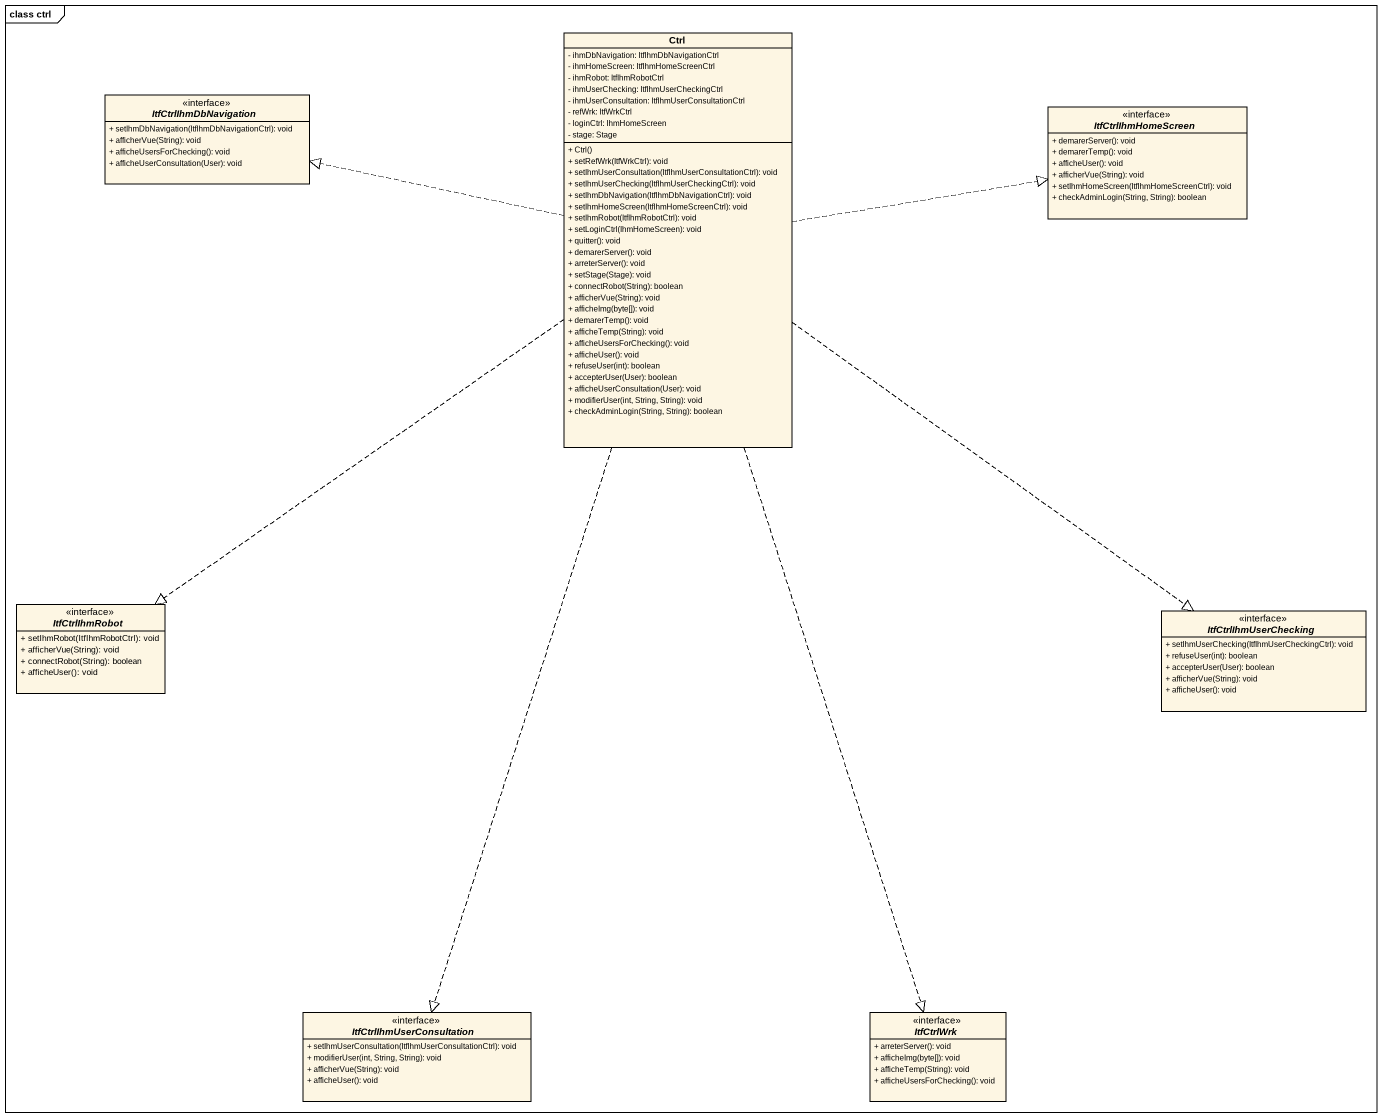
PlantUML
@startuml
mainframe class ctrl
hide circle
hide empty members
skinparam classAttributeIconSize 0
class Ctrl {
  - ihmDbNavigation: ItfIhmDbNavigationCtrl
  - ihmHomeScreen: ItfIhmHomeScreenCtrl
  - ihmRobot: ItfIhmRobotCtrl
  - ihmUserChecking: ItfIhmUserCheckingCtrl
  - ihmUserConsultation: ItfIhmUserConsultationCtrl
  - refWrk: ItfWrkCtrl
  - loginCtrl: IhmHomeScreen
  - stage: Stage
  + Ctrl()
  + setRefWrk(ItfWrkCtrl): void
  + setIhmUserConsultation(ItfIhmUserConsultationCtrl): void
  + setIhmUserChecking(ItfIhmUserCheckingCtrl): void
  + setIhmDbNavigation(ItfIhmDbNavigationCtrl): void
  + setIhmHomeScreen(ItfIhmHomeScreenCtrl): void
  + setIhmRobot(ItfIhmRobotCtrl): void
  + setLoginCtrl(IhmHomeScreen): void
  + quitter(): void
  + demarerServer(): void
  + arreterServer(): void
  + setStage(Stage): void
  + connectRobot(String): boolean
  + afficherVue(String): void
  + afficheImg(byte[]): void
  + demarerTemp(): void
  + afficheTemp(String): void
  + afficheUsersForChecking(): void
  + afficheUser(): void
  + refuseUser(int): boolean
  + accepterUser(User): boolean
  + afficheUserConsultation(User): void
  + modifierUser(int, String, String): void
  + checkAdminLogin(String, String): boolean
}
interface ItfCtrlIhmDbNavigation {
  + setIhmDbNavigation(ItfIhmDbNavigationCtrl): void
  + afficherVue(String): void
  + afficheUsersForChecking(): void
  + afficheUserConsultation(User): void
}
interface ItfCtrlIhmHomeScreen {
  + demarerServer(): void
  + demarerTemp(): void
  + afficheUser(): void
  + afficherVue(String): void
  + setIhmHomeScreen(ItfIhmHomeScreenCtrl): void
  + checkAdminLogin(String, String): boolean
}
interface ItfCtrlIhmRobot {
  + setIhmRobot(ItfIhmRobotCtrl): void
  + afficherVue(String): void
  + connectRobot(String): boolean
  + afficheUser(): void
}
interface ItfCtrlIhmUserChecking {
  + setIhmUserChecking(ItfIhmUserCheckingCtrl): void
  + refuseUser(int): boolean
  + accepterUser(User): boolean
  + afficherVue(String): void
  + afficheUser(): void
}
interface ItfCtrlIhmUserConsultation {
  + setIhmUserConsultation(ItfIhmUserConsultationCtrl): void
  + modifierUser(int, String, String): void
  + afficherVue(String): void
  + afficheUser(): void
}
interface ItfCtrlWrk {
  + arreterServer(): void
  + afficheImg(byte[]): void
  + afficheTemp(String): void
  + afficheUsersForChecking(): void
}
Ctrl .left.|> ItfCtrlIhmDbNavigation
Ctrl .right.|> ItfCtrlIhmHomeScreen
Ctrl ..|> ItfCtrlIhmRobot
Ctrl ..|> ItfCtrlIhmUserChecking
Ctrl ..|> ItfCtrlIhmUserConsultation
Ctrl ..|> ItfCtrlWrk
@enduml
